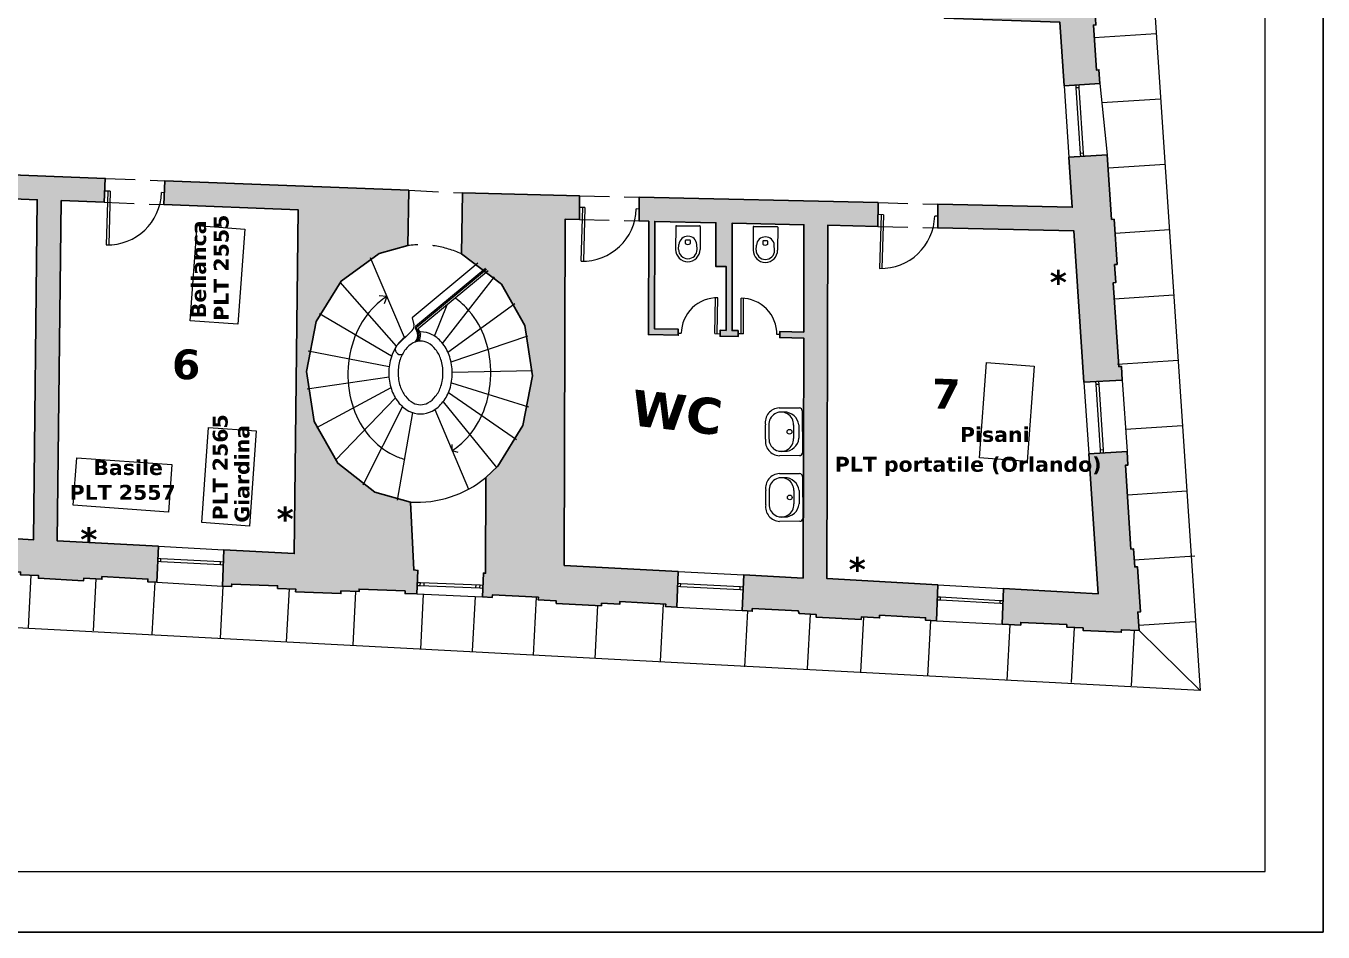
# Model space of a CAD drawing. Extents: x 1037 to 14540, y 1034 to 18285.
# Drawn here: x 12368 to 14540, y 5167 to 6686 of the extents above; entities that cross this region are included whole.
import ezdxf

# ---------------------------------------------------------------- set-up
doc = ezdxf.new("R2010")
doc.units = 0
doc.header["$LTSCALE"] = 100
doc.header["$MEASUREMENT"] = 0
doc.linetypes.add('TRATTEGGIATA', pattern=[0.75, 0.5, -0.25])
for name, color, linetype in [('infissi', 251, 'CONTINUOUS'), ('legenda testi', 7, 'CONTINUOUS'), ('murature polilinee', 7, 'CONTINUOUS'), ('murature retini', 253, 'CONTINUOUS'), ('proiezioni', 252, 'CONTINUOUS'), ('Sanitari', 252, 'CONTINUOUS'), ('Tavoli', 250, 'CONTINUOUS'), ('testi PLT', 154, 'CONTINUOUS')]:
    doc.layers.add(name, color=color, linetype=linetype)
for name, color, linetype, lineweight in [('testi', 252, 'CONTINUOUS', 30), ('testi nomi personale', 251, 'CONTINUOUS', 20), ('testi numero stanza', 40, 'CONTINUOUS', 30)]:
    doc.layers.add(name, color=color, linetype=linetype, lineweight=lineweight)
doc.styles.add('stile1', font='verdanab.ttf', dxfattribs={"height": 1})

msp = doc.modelspace()

# ---------------------------------------------------------------- hatches: boundary and pattern name
at = {"layer": 'murature retini', "lineweight": 30}
h = msp.add_hatch(color=256, dxfattribs=at)
h.paths.add_polyline_path([(13351.8, 7319.8), (13196.6, 7325.2), (13198.4, 7375.2), (13029.3, 7381), (13056, 8050.5), (13221.5, 8044.8), (13223.4, 8100.7), (13379, 8095.4), (13381, 8151.3), (13073.3, 8161.9), (13058.2, 8360), (12981.3, 8354.1), (12991.9, 8210), (12981.5, 8201.3), (12448.1, 8564.5), (12451.4, 8648.2), (12882.2, 8636.4), (12883.1, 8599.4), (12963.1, 8601.4), (12972.5, 8473.8), (13049.1, 8479.6), (13040.1, 8598.5), (13970.6, 8622.1), (13985.7, 8396.1), (14045.6, 8399.7), (14044.2, 8419.9), (14040, 8419.6), (14032, 8541.9), (14036.3, 8542.2), (14034.3, 8572.5), (14038.6, 8572.8), (14033.6, 8648.5), (14029.3, 8648.2), (14027.2, 8680.6), (12930.8, 8652.7), (12924.4, 8796.9), (12874.9, 8793.8), (12878.7, 8697.5), (12207.4, 8715.8), (12207.8, 8725.8), (12197.8, 8726.1), (12197.4, 8716.1), (11312.5, 8740.8), (11312.8, 8750.9), (11302.8, 8751.1), (11302.5, 8741.1), (11069.3, 8747.6), (11073.1, 8867.2), (11043.2, 8868.2), (11036.3, 8662), (10449, 8692.7), (10455.5, 8887.8), (10398, 8889.7), (10387.8, 8585), (10284.7, 8589.6), (10264.4, 8153.5), (10243.4, 8154.2), (10222.7, 7829.1), (10302.6, 7825.6), (10305.8, 7875.5), (10405.7, 7871.2), (10403.8, 7841.3), (10453.3, 7839.2), (10461.4, 8029), (10555, 8026.8), (10558.1, 8158.8), (10488.2, 8160.4), (10513.5, 8629.2), (11062.5, 8600.5), (11061.6, 8580.5), (11117.8, 8577.6), (11122.9, 8696.1), (11504.8, 8685.5), (11543.5, 8593.3), (11106.4, 8313.1), (11108.9, 8371.1), (11052.7, 8373.5), (11043, 8147.3), (10959.6, 8149.3), (10956.5, 8017.3), (11024.4, 8015.7), (11001.7, 7486.6), (10951.6, 7488.3), (10947.3, 7364.4), (11039.4, 7361.2), (11025.8, 7094.2), (11076.3, 7092.2), (11078.9, 7165.7), (11182.2, 7225), (11551.6, 6968.1), (11550.5, 6907.2), (11482.3, 6844.3), (11324.2, 6849.8), (11321.9, 6789.9), (11597.6, 6780.2), (11597.8, 6785.2), (11687.8, 6782), (11687.6, 6777), (11785.1, 6773.6), (11786.9, 6823.9), (11730.1, 6825.2), (11738.6, 6919), (11948.5, 6913.2), (11945.3, 6820.3), (11886.8, 6821.6), (11885, 6770.1), (12044, 6764.5), (12046.1, 6818), (12003.2, 6819), (12006.4, 6908.9), (12250.3, 6900.3), (12247.2, 6813.4), (12146.2, 6815.7), (12144, 6761), (12765.1, 6739.1), (12766.6, 6780), (12711.9, 6782.1), (12720.4, 7024.4), (12939.4, 7016.7), (12933.4, 6773.6), (12887.5, 6775.4), (12886.1, 6734.9), (13020.3, 6730.2), (13020.5, 6735.2), (13110.5, 6732), (13110.3, 6727), (13306.2, 6720.1), (13307.6, 6760.1), (12973.4, 6771.8), (12985.2, 7251.6), (13033.3, 7280.8), (13350.1, 7269.9)])
h.paths.add_polyline_path([(12479.4, 7171.1), (12783.5, 7361.9), (12778.7, 7367), (12792.3, 7379.9), (12787.4, 7385), (12793.2, 7390.5), (12788.1, 7397.2), (12789.4, 7407.3), (12793.9, 7414.1), (12805.1, 7412.8), (12808.1, 7419.7), (12814.4, 7418.1), (12818.9, 7436.3), (12825.6, 7434.6), (12848.5, 8007), (12841.6, 8005.8), (12838.3, 8024.3), (12831.5, 8023), (12830, 8030.9), (12820.3, 8029.9), (12814.6, 8035.4), (12812.8, 8046.3), (12818.5, 8053), (12813.6, 8059), (12818.7, 8063.8), (12806, 8077.5), (12811.1, 8082.3), (12387.7, 8376.8), (12383.7, 8371), (12368.3, 8381.7), (12364.3, 8376), (12357.8, 8380.6), (12351.9, 8374), (12342.1, 8372.7), (12334.8, 8378.3), (12334.6, 8388.5), (12326.4, 8388.1), (12326.5, 8395.8), (12307.8, 8396.5), (12308.1, 8403.5), (11753.9, 8425.2), (11753.8, 8418.2), (11735.1, 8418.6), (11734.9, 8411.6), (11726.9, 8411.7), (11725, 8400.2), (11717.6, 8397.2), (11708.5, 8397.9), (11702.9, 8404.9), (11696.1, 8401), (11692.5, 8407), (11676.5, 8397.2), (11672.8, 8403.2), (11210, 8106.5), (11214.9, 8101.4), (11201.4, 8088.4), (11206.2, 8083.4), (11200.5, 8077.8), (11207, 8069.6), (11205.8, 8059.9), (11196.8, 8056), (11187.6, 8056.2), (11186.2, 8048.5), (11179.4, 8050.2), (11175.1, 8031.9), (11168.2, 8033.6), (11146.7, 7493.6), (11153.6, 7494.8), (11156.7, 7476.4), (11163.6, 7477.5), (11165, 7469.7), (11173.6, 7470.3), (11182.3, 7463.5), (11182.7, 7454.8), (11176.1, 7448.1), (11181.3, 7441.4), (11176.1, 7436.7), (11188.7, 7422.9), (11183.5, 7418.2), (11592.6, 7124.7), (11596.6, 7130.4), (11611.9, 7119.6), (11615.9, 7125.3), (11622.5, 7120.7), (11629.4, 7128.1), (11637.6, 7128.5), (11645.3, 7122.8), (11646.1, 7112.1), (11654, 7112.3), (11653.6, 7105.3), (11672.3, 7104.4), (11672, 7097.4), (12276.7, 7073.2), (12276.9, 7080.2), (12295.7, 7079.8), (12297.8, 7083.6), (12304.6, 7098.4), (12312.6, 7103.5), (12326.2, 7106.3), (12332.9, 7101.9), (12343.4, 7107), (12346.8, 7101), (12363, 7113.2), (12368.1, 7105.2)], flags=16)
h.paths.add_polyline_path([(12944.5, 7227.1), (12849.1, 7169.3), (12767.2, 7213.9), (12676.2, 7156.8), (12497.5, 7048.1), (12514.9, 6967.1), (12504.9, 6961.1), (12497.9, 6790.2), (12696.9, 6782.6), (12706, 7039.9), (12939.8, 7031.7)], flags=16)
h.paths.add_polyline_path([(11019.7, 6974.4), (11072.1, 6972.3), (11069.5, 6898.8), (11170.9, 6895.3), (11169.5, 6855.3), (11224.2, 6853.4), (11221.9, 6793.4), (10981.7, 6801.8), (10983.5, 6851.8), (11013.5, 6850.8)], flags=17)
h.paths.add_polyline_path([(10883.5, 6855.3), (10612.7, 6864.9), (10611.8, 6839.9), (10511.9, 6843.4), (10512.8, 6868.4), (10411.8, 6871.9), (10433.7, 7382.5), (10530.7, 7379.1), (10535.1, 7503), (10439, 7506.4), (10444.9, 7644.4), (10391.4, 7646.7), (10389.5, 7616.7), (10289.6, 7621), (10292.7, 7670.9), (10212.8, 7674.3), (10194.7, 7390.4), (10211.2, 7389.9), (10201.4, 6930.8), (10248.2, 6930.3), (10243.5, 6847.7), (10248.2, 6847.4), (10247.4, 6832.9), (10251.7, 6832.6), (10248.5, 6776.3), (10244.2, 6776.5), (10243.4, 6762), (10311.1, 6758.2), (10315.7, 6825.3), (10511, 6818.4), (10511.2, 6823.4), (10611.1, 6819.9), (10610.9, 6814.9), (10881.8, 6805.4)])
h.paths.add_polyline_path([(10598.4, 6464.1), (10600, 6504.1), (10870.9, 6493.6), (10869.4, 6453.6), (10752.3, 6458.1), (10721.8, 5915.9), (10839.3, 5910.6), (10836.9, 5850.7), (10817.5, 5851.8), (10817.7, 5856.1), (10740.8, 5860.3), (10740.5, 5856), (10710.2, 5857.7), (10710, 5853.4), (10634.2, 5857.7), (10634.5, 5861.9), (10604.2, 5863.6), (10604.4, 5867.9), (10527.5, 5872.2), (10527.2, 5867.9), (10512.1, 5868.8), (10515.7, 5928.8), (10681.9, 5917.7), (10712.3, 6459.7)])
h.paths.add_polyline_path([(10970.8, 6489.7), (11209.8, 6480.4), (11208.2, 6440.5), (11101.4, 6444.6), (11080.6, 5900), (11272.9, 5890.1), (11270.5, 5829.8), (11251, 5830.8), (11251.2, 5835.1), (11174.3, 5838.9), (11174, 5834.6), (11143.7, 5836.1), (11143.5, 5831.8), (11067.8, 5835.5), (11068, 5839.8), (11037.7, 5841.3), (11037.9, 5845.6), (10960.9, 5849.3), (10960.7, 5845), (10945.6, 5845.8), (10949.2, 5905.7), (11040.6, 5901.5), (11061.4, 6446.1), (10969.4, 6449.7)])
h.paths.add_polyline_path([(10226.6, 6582.6), (10298.7, 6578.6), (10294.4, 6516.2), (10500, 6507.9), (10498.5, 6468), (10285.4, 6476.2), (10268.1, 6238.3), (10203.2, 6241.9), (10204.4, 6264.2), (10208.7, 6263.9), (10210.4, 6294.2), (10214.7, 6294), (10218.5, 6362.2), (10214.2, 6362.4), (10215.7, 6390.7), (10211.6, 6392.9), (10215.5, 6461.1), (10219.8, 6460.8), (10221.5, 6491.1), (10225.8, 6490.9), (10229.6, 6559.1), (10225.3, 6559.3)])
h.paths.add_polyline_path([(10258.7, 6108.6), (10246.9, 5946.8), (10405.9, 5936.2), (10403.5, 5876.2), (10384.1, 5877.3), (10384.3, 5881.6), (10307.4, 5885.9), (10307.1, 5881.6), (10276.8, 5883.3), (10276.6, 5879), (10200.9, 5883.2), (10201.1, 5887.5), (10183, 5888.5), (10184.7, 5917.8), (10180.4, 5918.1), (10182.1, 5948.4), (10177.8, 5948.6), (10182, 6024.3), (10186.3, 6024.1), (10188, 6054.4), (10192.3, 6054.1), (10195.5, 6112.1)])
h.paths.add_polyline_path([(11309.7, 6476.6), (11576.6, 6466.2), (11575, 6426.2), (11535.1, 6427.8), (11513, 5877.3), (11719.3, 5864.8), (11715.6, 5803.9), (11689, 5805.5), (11689.3, 5809.8), (11612.4, 5814.5), (11612.1, 5810.3), (11581.8, 5812.1), (11581.6, 5807.8), (11505.8, 5812.5), (11506.1, 5816.8), (11475.8, 5818.6), (11476.1, 5822.9), (11399.2, 5827.6), (11398.9, 5823.3), (11379.1, 5824.5), (11382.7, 5884.4), (11473.1, 5879.8), (11495.1, 6429.3), (11308.2, 6436.6)])
h.paths.add_polyline_path([(11676.6, 6462.3), (12031.4, 6448.6), (12029.8, 6408.9), (11989.8, 6410.5), (11994.2, 5848.9), (12154.4, 5838.8), (12150.7, 5778.8), (12135.4, 5779.7), (12135.7, 5784), (12058.7, 5788.7), (12056.5, 5784.5), (12028.2, 5786.3), (12027.9, 5782), (11952.2, 5786.6), (11952.5, 5790.9), (11922.2, 5792.8), (11922.5, 5797.1), (11845.5, 5801.8), (11845.3, 5797.5), (11825.5, 5798.7), (11829.1, 5858.1), (11954.2, 5850.4), (11949.8, 6412.1), (11675, 6422.9)])
h.paths.add_polyline_path([(12131.3, 6444.7), (12500.8, 6430.4), (12499.2, 6390.4), (12427, 6393.2), (12420.4, 5823), (12589.7, 5813.9), (12587.3, 5753.8), (12572, 5754.6), (12572.3, 5758.9), (12495.3, 5763.1), (12495.1, 5758.8), (12464.8, 5760.5), (12464.5, 5756.2), (12388.8, 5760.4), (12389, 5764.7), (12358.7, 5766.3), (12359, 5770.6), (12282, 5774.8), (12281.8, 5770.5), (12261.9, 5771.6), (12264.3, 5831.9), (12380.4, 5824.6), (12387, 6394.7), (12129.7, 6404.9)])
h.paths.add_polyline_path([(12600.7, 6426.5), (13009.1, 6410.6), (13007.6, 6317.9), (12959.7, 6304.5), (12896.1, 6258.4), (12854.1, 6190.5), (12837.8, 6106.9), (12850.9, 6022.8), (12890.3, 5953.2), (12952.1, 5904.8), (13011.8, 5888.1), (13017.3, 5774.3), (13024.3, 5773.4), (13022.7, 5734), (13002.8, 5734.8), (13003, 5739.1), (12926, 5742.2), (12925.8, 5737.9), (12895.5, 5739.1), (12895.3, 5734.8), (12819.5, 5737.8), (12819.7, 5742.1), (12789.4, 5743.4), (12789.5, 5747.7), (12712.5, 5750.7), (12712.3, 5746.4), (12697.1, 5747), (12699.5, 5808), (12817.2, 5801.6), (12823.8, 6377.8), (12599.1, 6386.5)])
h.paths.add_polyline_path([(13099.1, 6406.3), (13295, 6401.4), (13294.9, 6361.4), (13270.9, 6362.1), (13269.6, 5782), (13460.2, 5771.9), (13457.8, 5711.9), (13439.2, 5712.9), (13439.5, 5717.2), (13362.5, 5721.2), (13362.3, 5716.9), (13332, 5718.5), (13331.8, 5714.2), (13256, 5718.2), (13256.2, 5722.5), (13225.9, 5724.1), (13226.2, 5728.4), (13149.2, 5732.4), (13149, 5728.2), (13132.6, 5729), (13134.2, 5768.9), (13137.8, 5768.8), (13138.2, 5929.3), (13158, 5948.1), (13200, 6016.1), (13216.3, 6099.7), (13203.2, 6183.8), (13164.1, 6253), (13097.3, 6304)])
h.paths.add_polyline_path([(13395, 6399.1), (13795, 6389.8), (13794.9, 6349.8), (13710.9, 6351.9), (13709.5, 5759.8), (13895.4, 5749.3), (13893.1, 5689), (13874.5, 5690), (13874.7, 5694.2), (13797.7, 5698.3), (13797.5, 5694), (13767.2, 5695.6), (13767, 5691.3), (13691.2, 5695.3), (13691.5, 5699.6), (13663.1, 5701.1), (13661.4, 5705.5), (13584.4, 5709.5), (13584.2, 5705.2), (13567.6, 5706.1), (13570, 5766), (13669.5, 5760.7), (13670.5, 6162.8), (13630.5, 6163.7), (13630.5, 6173.7), (13670.5, 6172.8), (13670.9, 6352.9), (13550.9, 6355.6), (13550.5, 6175.5), (13560.5, 6175.3), (13560.5, 6165.3), (13530.5, 6166), (13530.5, 6176), (13540.5, 6175.8), (13540.8, 6282.7), (13523.4, 6282.7), (13523.4, 6356.2), (13420.9, 6358.5), (13420.5, 6178.5), (13460.5, 6177.6), (13460.5, 6167.6), (13410.5, 6168.7), (13410.9, 6358.7), (13394.9, 6359.1)])
h.paths.add_polyline_path([(13895, 6387.4), (14120.2, 6382.2), (14114.6, 6466.1), (14178.8, 6470), (14186, 6361.7), (14190.3, 6362), (14195.4, 6286.3), (14191.1, 6286), (14193.1, 6255.8), (14188.8, 6255.5), (14198.2, 6115), (14202.5, 6115.3), (14204, 6092.5), (14139.8, 6088.7), (14122.9, 6342.4), (13894.9, 6347.4)])
h.paths.add_polyline_path([(14147.8, 5968.9), (14212, 5972.8), (14213.5, 5950.1), (14209.3, 5949.8), (14218.6, 5809.3), (14222.9, 5809.6), (14225, 5779.3), (14229.3, 5779.6), (14234.3, 5703.9), (14230, 5703.6), (14232.1, 5672.8), (14202.5, 5674.2), (14202.3, 5669.9), (14138.3, 5672.9), (14138.5, 5677.2), (14110.9, 5678.4), (14111.1, 5682.7), (14034.1, 5686.3), (14033.9, 5682), (14002.9, 5683.4), (14005.3, 5743.1), (14163.5, 5734.1)])
h.paths.add_polyline_path([(14106.6, 6585.8), (14099.5, 6692.2), (13906, 6699), (13907.4, 6739), (14096.8, 6732.3), (14081.4, 6963.5), (14141.3, 6967.1), (14152.9, 6793.8), (14157.2, 6794.1), (14162.2, 6718.4), (14157.9, 6718.1), (14159.9, 6687.8), (14155.6, 6687.5), (14160.7, 6612.1), (14165, 6612.4), (14166.5, 6589.4)])
h.paths.add_polyline_path([(13471.7, 7315.7), (13680.7, 7308.5), (13683.8, 7396.5), (13733.7, 7394.7), (13730.6, 7306.8), (13827.1, 7303.4), (13825.3, 7253.5), (13675.1, 7258.7), (13657.2, 6747.8), (13807.4, 6742.5), (13806, 6702.5), (13406.1, 6716.6), (13407.5, 6756.6), (13647.2, 6748.1), (13665.1, 7259), (13470, 7265.7)])
h.paths.add_polyline_path([(14073.4, 7083.3), (14062.6, 7245.3), (13925.3, 7250), (13927.1, 7300), (14059.2, 7295.4), (14053.4, 7381.8), (14113.3, 7385.4), (14116.5, 7338), (14120.8, 7338.3), (14125.9, 7262.6), (14121.6, 7262.4), (14123.6, 7232.1), (14119.3, 7231.8), (14127.5, 7109.5), (14131.8, 7109.8), (14133.3, 7086.9)])
h.paths.add_polyline_path([(14037.4, 7621.3), (14097.3, 7624.9), (14105.3, 7505.2), (14045.4, 7501.5)])
h.paths.add_polyline_path([(14090.1, 7744.7), (14082, 7864.4), (14021.4, 7860.8), (14029.4, 7741)])
h.paths.add_polyline_path([(13993.7, 8276.3), (14053.6, 8279.9), (14055, 8259.7), (14050.7, 8259.4), (14059, 8137.1), (14063.3, 8137.4), (14065.4, 8107.2), (14069.7, 8107.5), (14074.8, 8031.8), (14070.5, 8031.5), (14073.8, 7984.1), (14013.4, 7980.5), (14007.2, 8073.7), (13954.3, 8075.5), (13956.2, 8131.5), (14003.5, 8129.8)])
h.paths.add_polyline_path([(13500.9, 8147.2), (13856.3, 8134.9), (13854.3, 8079), (13757.9, 8082.3), (13754.8, 7994.3), (13704.8, 7996.1), (13707.9, 8084), (13499, 8091.2)], flags=17)
h.paths.add_polyline_path([(13750.6, 7874.4), (13746.4, 7754.5), (13696.4, 7756.2), (13700.6, 7876.2)], flags=17)
h.paths.add_polyline_path([(13692.2, 7636.3), (13742.1, 7634.6), (13737.9, 7514.6), (13688, 7516.4)], flags=17)

# ---------------------------------------------------------------- linework, layer by layer
at = {"layer": 'infissi', "linetype": 'Continuous'}
for p, q in [((14139.2, 6472.6), (14131.9, 6582.3)), ((14134.3, 6472.3), (14126.9, 6582)), ((12508.9, 6409), (12499.9, 6409.2)), ((12504.9, 6409.1), (12502.5, 6319.1)), ((12508.9, 6409), (12506.5, 6319.1)), ((12599.9, 6406.5), (12594.9, 6406.6)), ((13304, 6381.6), (13295, 6381.8)), ((13300, 6381.7), (13297.5, 6291.7)), ((13304, 6381.6), (13301.5, 6291.7)), ((13395, 6379.1), (13389.9, 6379.2)), ((13804, 6369.5), (13795, 6369.8)), ((13800, 6369.6), (13797.6, 6279.7)), ((13804, 6369.5), (13801.6, 6279.6)), ((13895, 6367.1), (13890, 6367.2)), ((13521.5, 6170.4), (13522.9, 6230.3)), ((13525.5, 6170.3), (13526.9, 6230.3)), ((13565.5, 6169.7), (13565.6, 6229.7)), ((13569.5, 6169.7), (13569.6, 6229.6)), ((13460.5, 6171), (13465.5, 6170.9)), ((13521.5, 6170.4), (13530.5, 6170.2)), ((13569.5, 6169.7), (13560.5, 6169.7)), ((13630.5, 6168.7), (13625.5, 6168.7)), ((13630.5, 6168.7), (13625.5, 6168.7)), ((14167.5, 5975.1), (14160.1, 6084.9)), ((14172.5, 5975.4), (14165.1, 6085.2)), ((12593.7, 5788.6), (12693.5, 5783.3)), ((12593.9, 5793.6), (12693.8, 5788.3)), ((13028.2, 5748.2), (13128.2, 5744.2)), ((13028.5, 5753.2), (13128.4, 5749.2)), ((13464.2, 5746.6), (13564.1, 5741.3)), ((13464.5, 5751.6), (13564.3, 5746.3)), ((13899.4, 5724), (13999.3, 5718.4)), ((13899.6, 5729), (13999.5, 5723.3))]:
    msp.add_line(p, q, dxfattribs=at)
for centre, radius, start, end in [((12504.9, 6409.1), 90, 268.4504, 358.4482), ((13300, 6381.7), 90, 268.4504, 358.4482), ((13800, 6369.6), 90, 268.4504, 358.4482), ((13525.5, 6170.3), 60, 88.6442, 179.485), ((13565.5, 6169.7), 60, 359.0016, 89.8424)]:
    msp.add_arc(centre, radius, start, end, dxfattribs=at)
at = {"layer": 'legenda testi', "lineweight": 30}
msp.add_lwpolyline([(1036.6, 18284.6), (14540.3, 18284.6), (14540.3, 5167.4), (1036.6, 5167.4)], close=True, dxfattribs=at)
at = {"layer": 'legenda testi'}
msp.add_lwpolyline([(7937.2, 5269.1), (14443.4, 5269.1), (14443.4, 9380), (7937.2, 9380)], close=True, dxfattribs=at)
at = {"layer": 'murature polilinee', "lineweight": 30}
for points in [[(14106.6, 6585.8), (14099.5, 6692.2), (13906, 6699), (13907.4, 6739), (14096.8, 6732.3), (14081.4, 6963.5), (14141.3, 6967.1), (14152.9, 6793.8), (14157.2, 6794.1), (14162.2, 6718.4), (14157.9, 6718.1), (14159.9, 6687.8), (14155.6, 6687.5), (14160.7, 6612.1), (14165, 6612.4), (14166.5, 6589.4)], [(13895, 6387.4), (14120.2, 6382.2), (14114.6, 6466.1), (14178.8, 6470), (14186, 6361.7), (14190.3, 6362), (14195.4, 6286.3), (14191.1, 6286), (14193.1, 6255.8), (14188.8, 6255.5), (14198.2, 6115), (14202.5, 6115.3), (14204, 6092.5), (14139.8, 6088.7), (14122.9, 6342.4), (13894.9, 6347.4)], [(12131.3, 6444.7), (12500.8, 6430.4), (12499.2, 6390.4), (12427, 6393.2), (12420.4, 5823), (12589.7, 5813.9), (12587.3, 5753.8), (12572, 5754.6), (12572.3, 5758.9), (12495.3, 5763.1), (12495.1, 5758.8), (12464.8, 5760.5), (12464.5, 5756.2), (12388.8, 5760.4), (12389, 5764.7), (12358.7, 5766.3), (12359, 5770.6), (12282, 5774.8), (12281.8, 5770.5), (12261.9, 5771.6), (12264.3, 5831.9), (12380.4, 5824.6), (12387, 6394.7), (12129.7, 6404.9)], [(12600.7, 6426.5), (13009.1, 6410.6), (13007.6, 6317.9), (12959.7, 6304.5), (12896.1, 6258.4), (12854.1, 6190.5), (12837.8, 6106.9), (12850.9, 6022.8), (12890.3, 5953.2), (12952.1, 5904.8), (13011.8, 5888.1), (13017.3, 5774.3), (13024.3, 5773.4), (13022.7, 5734), (13002.8, 5734.8), (13003, 5739.1), (12926, 5742.2), (12925.8, 5737.9), (12895.5, 5739.1), (12895.3, 5734.8), (12819.5, 5737.8), (12819.7, 5742.1), (12789.4, 5743.4), (12789.5, 5747.7), (12712.5, 5750.7), (12712.3, 5746.4), (12697.1, 5747), (12699.5, 5808), (12817.2, 5801.6), (12823.8, 6377.8), (12599.1, 6386.5)], [(13099.1, 6406.3), (13295, 6401.4), (13294.9, 6361.4), (13270.9, 6362.1), (13269.6, 5782), (13460.2, 5771.9), (13457.8, 5711.9), (13439.2, 5712.9), (13439.5, 5717.2), (13362.5, 5721.2), (13362.3, 5716.9), (13332, 5718.5), (13331.8, 5714.2), (13256, 5718.2), (13256.2, 5722.5), (13225.9, 5724.1), (13226.2, 5728.4), (13149.2, 5732.4), (13149, 5728.2), (13132.6, 5729), (13134.2, 5768.9), (13137.8, 5768.8), (13138.2, 5929.3), (13158, 5948.1), (13200, 6016.1), (13216.3, 6099.7), (13203.2, 6183.8), (13164.1, 6253), (13097.3, 6304)], [(13395, 6399.1), (13795, 6389.8), (13794.9, 6349.8), (13710.9, 6351.9), (13709.5, 5759.8), (13895.4, 5749.3), (13893.1, 5689), (13874.5, 5690), (13874.7, 5694.2), (13797.7, 5698.3), (13797.5, 5694), (13767.2, 5695.6), (13767, 5691.3), (13691.2, 5695.3), (13691.5, 5699.6), (13663.1, 5701.1), (13661.4, 5705.5), (13584.4, 5709.5), (13584.2, 5705.2), (13567.6, 5706.1), (13570, 5766), (13669.5, 5760.7), (13670.5, 6162.8), (13630.5, 6163.7), (13630.5, 6173.7), (13670.5, 6172.8), (13670.9, 6352.9), (13550.9, 6355.6), (13550.5, 6175.5), (13560.5, 6175.3), (13560.5, 6165.3), (13530.5, 6166), (13530.5, 6176), (13540.5, 6175.8), (13540.8, 6282.7), (13523.4, 6282.7), (13523.4, 6356.2), (13420.9, 6358.5), (13420.5, 6178.5), (13460.5, 6177.6), (13460.5, 6167.6), (13410.5, 6168.7), (13410.9, 6358.7), (13394.9, 6359.1)], [(14147.8, 5968.9), (14212, 5972.8), (14213.5, 5950.1), (14209.3, 5949.8), (14218.6, 5809.3), (14222.9, 5809.6), (14225, 5779.3), (14229.3, 5779.6), (14234.3, 5703.9), (14230, 5703.6), (14232.1, 5672.8), (14202.5, 5674.2), (14202.3, 5669.9), (14138.3, 5672.9), (14138.5, 5677.2), (14110.9, 5678.4), (14111.1, 5682.7), (14034.1, 5686.3), (14033.9, 5682), (14002.9, 5683.4), (14005.3, 5743.1), (14163.5, 5734.1)]]:
    msp.add_lwpolyline(points, close=True, dxfattribs=at)
at = {"layer": 'proiezioni', "color": 7, "linetype": 'Continuous'}
msp.add_line((14120, 8782.9), (14334.5, 5572.4), dxfattribs=at)
at = {"layer": 'proiezioni'}
for p, q in [((14260.9, 6672.9), (14157.1, 6666)), ((14106.6, 6585.8), (14114.6, 6466.1)), ((14131.9, 6582.3), (14126.9, 6582)), ((14268.3, 6563.4), (14169.9, 6556.9)), ((14139.2, 6472.6), (14134.3, 6472.3)), ((14275.6, 6453.9), (14180.3, 6447.5)), ((14282.9, 6344.4), (14191.9, 6338.3)), ((13001.9, 6163.7), (12944.9, 6297.1)), ((12988.3, 6149.1), (12894.4, 6256.5)), ((13065.7, 6154), (13152.7, 6265.4)), ((14290.2, 6234.9), (14190.6, 6228.2)), ((12972.4, 6232.6), (12959.3, 6233.5)), ((12972.4, 6232.6), (12968.1, 6220.3)), ((13052.1, 6166.2), (13073.2, 6218.4)), ((13074.7, 6139.3), (13186.5, 6220.8)), ((12980.1, 6132.3), (12859.6, 6203.4)), ((13080, 6122.8), (13208.3, 6166.8)), ((12976.2, 6114.5), (12840.8, 6140.9)), ((13081.9, 6105.7), (13216.3, 6108.4)), ((14297.5, 6125.4), (14195.9, 6118.6)), ((12976, 6097.1), (12839, 6077)), ((13080.4, 6088), (13209.7, 6047.6)), ((14139.8, 6088.7), (14147.8, 5968.9)), ((14165.1, 6085.2), (14160.1, 6084.9)), ((12979.3, 6079.2), (12854.7, 6012.7)), ((12986.7, 6062.5), (12886.4, 5958)), ((13075.4, 6071.4), (13189.4, 5992.9)), ((12998.6, 6048), (12932.2, 5916.2)), ((13052.9, 6043.3), (13109.1, 5909.6)), ((13066.6, 6056.2), (13156.2, 5946.2)), ((13015.3, 6037.9), (12989.4, 5891.5)), ((14304.8, 6015.9), (14209.6, 6009.5)), ((13081.8, 5974.6), (13081.5, 5984.3)), ((13081.8, 5974.6), (13091.1, 5971.9)), ((14172.5, 5975.4), (14167.5, 5975.1)), ((14312.2, 5906.4), (14212.6, 5899.7)), ((12589.7, 5813.9), (12699.5, 5808)), ((14334.5, 5572.4), (10078.6, 5797.6)), ((12593.7, 5788.6), (12593.9, 5793.6)), ((12693.5, 5783.3), (12693.8, 5788.3)), ((14325.7, 5797.3), (14224.2, 5790.5)), ((12372.3, 5677.5), (12376.9, 5765.3)), ((12481, 5672), (12485.6, 5759.4)), ((13460.2, 5771.9), (13570, 5766)), ((12579.6, 5666.4), (12584.2, 5754)), ((12693.8, 5660), (12698.4, 5747)), ((12804.4, 5653.6), (12809.1, 5742.6)), ((12915.8, 5648), (12920.6, 5738.1)), ((13028.2, 5748.2), (13028.5, 5753.2)), ((13034.8, 5748), (13035.1, 5753)), ((13121.4, 5744.4), (13121.7, 5749.4)), ((13128.2, 5744.2), (13128.4, 5749.2)), ((13464.2, 5746.6), (13464.5, 5751.6)), ((13564.1, 5741.3), (13564.3, 5746.3)), ((13895.4, 5749.3), (14005.3, 5743.1)), ((13029.2, 5641.6), (13034, 5733.5)), ((13115.8, 5637.9), (13120.6, 5729.6)), ((13218, 5631.5), (13223.2, 5728.6)), ((13321.2, 5625.9), (13325.9, 5714.5)), ((13430.9, 5621.3), (13435.9, 5717.4)), ((13899.4, 5724), (13899.6, 5729)), ((13999.3, 5718.4), (13999.5, 5723.3)), ((13571.8, 5612.1), (13576.8, 5705.6)), ((13676.8, 5608.5), (13681.7, 5700.1)), ((13766.2, 5602.9), (13771.1, 5695.4)), ((13878.6, 5596.5), (13883.5, 5689.5)), ((14011.3, 5589.1), (14016.2, 5682.8)), ((14119.1, 5585.4), (14123.9, 5677.8)), ((14219.5, 5579.9), (14224.4, 5673.2)), ((14325.7, 5687.3), (14231.5, 5681)), ((14232.1, 5672.8), (14334.5, 5572.4))]:
    msp.add_line(p, q, dxfattribs=at)
at = {"layer": 'proiezioni', "linetype": 'Continuous'}
for p, q in [((14126.9, 6582), (14126.6, 6587)), ((14131.9, 6582.3), (14131.6, 6587.3)), ((14166.5, 6589.4), (14178.8, 6470)), ((14134.6, 6467.3), (14134.3, 6472.3)), ((14139.6, 6467.6), (14139.2, 6472.6)), ((13124.9, 6288.4), (13014.6, 6196.7)), ((13137.3, 6279.2), (13020.4, 6182)), ((13139.1, 6277.7), (13021.7, 6180.3)), ((13142.1, 6275.3), (13024.6, 6178.3)), ((13014.6, 6196.7), (13017.6, 6185.2)), ((13014.9, 6175.5), (12988.5, 6149.8)), ((13020.4, 6182), (13019.8, 6179.9)), ((13019.8, 6179.9), (13023.8, 6171)), ((13021.7, 6180.3), (13025.7, 6171.4)), ((13024.6, 6178.3), (13028.6, 6169.3)), ((14160.1, 6084.9), (14159.8, 6089.9)), ((14165.1, 6085.2), (14164.8, 6090.2)), ((14204, 6092.5), (14212, 5972.8)), ((14167.8, 5970.1), (14167.5, 5975.1)), ((14172.8, 5970.4), (14172.5, 5975.4)), ((12588.7, 5788.9), (12593.7, 5788.6)), ((12588.9, 5793.9), (12593.9, 5793.6)), ((12693.5, 5783.3), (12698.5, 5783)), ((12693.8, 5788.3), (12698.7, 5788)), ((12587.3, 5753.8), (12697.1, 5747)), ((13023.3, 5748.4), (13028.2, 5748.2)), ((13023.5, 5753.4), (13028.5, 5753.2)), ((13128.2, 5744.2), (13133.2, 5744)), ((13128.4, 5749.2), (13133.4, 5748.9)), ((13459.2, 5746.9), (13464.2, 5746.6)), ((13459.4, 5751.9), (13464.5, 5751.6)), ((13564.1, 5741.3), (13569, 5741.1)), ((13564.3, 5746.3), (13569.2, 5746.1)), ((13022.7, 5734), (13132.6, 5729)), ((13894.4, 5724.3), (13899.4, 5724)), ((13894.6, 5729.3), (13899.6, 5729)), ((13999.3, 5718.4), (14004.3, 5718.1)), ((13999.5, 5723.3), (14004.5, 5723.1)), ((13457.8, 5711.9), (13567.6, 5706.1)), ((13893.1, 5689), (14002.9, 5683.4))]:
    msp.add_line(p, q, dxfattribs=at)
at = {"layer": 'proiezioni', "linetype": 'TRATTEGGIATA'}
for p, q in [((12500.8, 6430.4), (12600.7, 6426.5)), ((13009.1, 6410.6), (13099.1, 6406.3)), ((12499.2, 6390.4), (12599.1, 6386.5)), ((13295, 6401.4), (13395, 6399.1)), ((13795, 6389.8), (13895, 6387.4)), ((13294.9, 6361.4), (13394.9, 6359.1)), ((13794.9, 6349.8), (13894.9, 6347.4))]:
    msp.add_line(p, q, dxfattribs=at)
msp.add_lwpolyline([(13097.3, 6304, 0.138837), (13007.6, 6317.9, 0.102754)], format="xyb", dxfattribs=at)
at = {"layer": 'proiezioni'}
for points in [[(12972.4, 6232.6, 0.066238), (12947.5, 6211.7, 0.093151), (12918.9, 6165.5, 0.087338), (12907.2, 6105.6, 0.087338), (12916.6, 6045.2, 0.093151), (12943.4, 5998, 0.102754), (12982.9, 5967, 0.051239), (13001.5, 5960, 0.09383)], [(13081.8, 5974.6, 0.065448), (13106.3, 5995.3, 0.093151), (13134.7, 6041.2, 0.087338), (13146.4, 6101, 0.087338), (13137, 6161.2, 0.093151), (13110.3, 6208.2, 0.064933), (13086.9, 6229.7, 0.109586)], [(13028.8, 6035.7, 0.123743), (13048.4, 6040.6, 0.105618), (13066.3, 6055.8, 0.087202), (13077.7, 6077.4, 0.077526), (13081.9, 6104.5, 0.077526), (13077.7, 6131.5, 0.087202), (13066.3, 6153.1, 0.105618), (13048.4, 6168.4, 0.123743), (13028.8, 6173.3, 0.011782), (13026.8, 6173.2, 0.105618)], [(13004.9, 6165.8, 0.083417), (12991.2, 6153.1, 0.010618), (12989.4, 6150.7, 0.077526)], [(12987.1, 6147.1, 0.061158), (12979.9, 6131.5, 0.077526), (12975.7, 6104.5, 0.077526), (12979.9, 6077.4, 0.087202), (12991.2, 6055.8, 0.105618), (13009.2, 6040.6, 0.123743), (13028.8, 6035.7, 0.123743)], [(13011.8, 5888.1, 0.191328), (13138.2, 5929.3, 0.093151)]]:
    msp.add_lwpolyline(points, format="xyb", dxfattribs=at)
msp.add_lwpolyline([(13028.8, 6051.2, 0.123743), (13041, 6054.2, 0.105618), (13054.1, 6065.3, 0.087202), (13062.9, 6082.1, 0.077526), (13066.4, 6104.5, 0.077526), (13062.9, 6126.8, 0.087202), (13054.1, 6143.7, 0.105618), (13041, 6154.7, 0.123743), (13028.8, 6157.8, 0.123743), (13016.5, 6154.7, 0.105618), (13003.5, 6143.7, 0.087202), (12994.6, 6126.8, 0.077526), (12991.1, 6104.5, 0.077526), (12994.6, 6082.1, 0.087202), (13003.5, 6065.3, 0.105618), (13016.5, 6054.2, 0.123743)], format="xyb", close=True, dxfattribs=at)
at = {"layer": 'proiezioni', "const_width": 0.5}
msp.add_lwpolyline([(13001.3, 5960, 1), (13001.8, 5960, 1)], format="xyb", close=True, dxfattribs=at)
at = {"layer": 'proiezioni', "linetype": 'Continuous'}
for centre, radius, start, end in [((13007.9, 6182.7), 10, 314.2748, 14.6295), ((13008.7, 6167.1), 15.5, 315.4703, 14.41), ((13010.4, 6166.6), 16, 323.9881, 17.2095), ((12995.7, 6144.2), 9.15, 142.572, 285.5637), ((13006.8, 6166.8), 21.9, 335.4749, 6.5059)]:
    msp.add_arc(centre, radius, start, end, dxfattribs=at)
at = {"layer": 'Sanitari', "linetype": 'Continuous'}
for p, q in [((13456.1, 6350), (13456, 6311.5)), ((13497.2, 6349.9), (13497.1, 6311.3)), ((13585.8, 6348.8), (13585.7, 6310.2)), ((13626.9, 6348.7), (13626.8, 6310.1)), ((13472.2, 6326), (13472.2, 6321.2)), ((13479.7, 6327.1), (13473.3, 6327.1)), ((13480.8, 6321.2), (13480.8, 6325.9)), ((13601.9, 6324.7), (13601.9, 6320)), ((13609.5, 6325.8), (13603, 6325.8)), ((13610.5, 6319.9), (13610.6, 6324.7)), ((13461, 6311.4), (13461.6, 6319.7)), ((13492.1, 6311.4), (13491.5, 6319.6)), ((13590.7, 6310.2), (13591.3, 6318.5)), ((13621.8, 6310.1), (13621.2, 6318.4)), ((13629.3, 6045.7), (13663.2, 6045.9)), ((13606.5, 5993.6), (13606.4, 6017.6)), ((13637.8, 6038.8), (13628.8, 6038.8)), ((13612.2, 6017), (13612.3, 5994.6)), ((13653.3, 6017.2), (13653.4, 5994.8)), ((13662.3, 6017.2), (13662.4, 5994.9)), ((13638.1, 5973), (13629.1, 5973)), ((13663.6, 5965.8), (13629.7, 5965.6)), ((13629.8, 5935.7), (13663.7, 5935.9)), ((13638.3, 5928.8), (13629.3, 5928.8)), ((13607, 5883.6), (13606.9, 5907.6)), ((13612.7, 5907), (13612.8, 5884.6)), ((13653.8, 5907.2), (13653.9, 5884.8)), ((13662.7, 5907.2), (13662.8, 5884.9)), ((13638.6, 5863), (13629.6, 5863)), ((13664, 5855.8), (13630.1, 5855.6))]:
    msp.add_line(p, q, dxfattribs=at)
at = {"layer": 'Sanitari'}
for p, q in [((13457.2, 6351.1), (13496.1, 6351)), ((13586.9, 6349.9), (13625.8, 6349.8)), ((13668, 6041.1), (13668.3, 5970.6)), ((13668.5, 5931.1), (13668.8, 5860.6))]:
    msp.add_line(p, q, dxfattribs=at)
at = {"layer": 'Sanitari', "linetype": 'Continuous'}
for centre in [(13646.7, 6005.8), (13647.2, 5895.8)]:
    msp.add_circle(centre, 4, dxfattribs=at)
for centre, radius, start, end in [((13457.2, 6350), 1.11, 89.8266, 179.8266), ((13496.1, 6349.9), 1.11, 359.8266, 89.8266), ((13586.9, 6348.8), 1.11, 89.8266, 179.8266), ((13625.8, 6348.7), 1.11, 359.8266, 89.8266), ((13476.6, 6318.6), 15, 3.9223, 175.7309), ((13473.3, 6326), 1.11, 89.8266, 179.8266), ((13479.7, 6326), 1.11, 359.8266, 89.8266), ((13606.3, 6317.4), 15, 3.9223, 175.7309), ((13603, 6324.7), 1.11, 89.8266, 179.8266), ((13609.5, 6324.7), 1.11, 359.8266, 89.8266), ((13476.5, 6311.4), 20.5, 179.8266, 359.8266), ((13476.5, 6311.4), 15.5, 179.8266, 359.8266), ((13476.5, 6328.1), 8.17, 237.8189, 301.8342), ((13606.3, 6310.2), 20.5, 179.8266, 359.8266), ((13606.3, 6310.2), 15.5, 179.8266, 359.8266), ((13606.2, 6326.9), 8.17, 237.8189, 301.8342), ((13630.2, 6021.6), 24.1, 92.1327, 189.542), ((13663.2, 6041.1), 4.8, 0.2435, 90.2435), ((13632.8, 6018.2), 20.6, 357.0844, 183.4027), ((13638.3, 6014.7), 24.1, 5.9876, 91.1268), ((13630.4, 5989.8), 24.1, 170.9451, 268.3543), ((13632.9, 5993.6), 20.6, 177.0844, 3.4027), ((13638.4, 5997.2), 24.1, 269.3602, 354.4995), ((13663.5, 5970.6), 4.8, 270.2435, 0.2435), ((13630.7, 5911.6), 24.1, 92.1327, 189.542), ((13663.7, 5931.1), 4.8, 0.2435, 90.2435), ((13633.2, 5908.2), 20.6, 357.0844, 183.4027), ((13638.7, 5904.7), 24.1, 5.9876, 91.1268), ((13630.8, 5879.8), 24.1, 170.9451, 268.3543), ((13633.3, 5883.6), 20.6, 177.0844, 3.4027), ((13638.8, 5887.2), 24.1, 269.3602, 354.4995), ((13664, 5860.6), 4.8, 270.2435, 0.2435)]:
    msp.add_arc(centre, radius, start, end, dxfattribs=at)
at = {"layer": 'Tavoli'}
for points in [[(12734.4, 6345.5), (12722.8, 6185.9), (12643, 6191.7), (12654.6, 6351.3)], [(14056.2, 6115.9), (14044.6, 5956.3), (13964.8, 5962.1), (13976.4, 6121.7)], [(12753.7, 6007.4), (12742.1, 5847.8), (12662.3, 5853.7), (12673.9, 6013.2)], [(12606.7, 5871), (12447.1, 5882.6), (12453, 5962.4), (12612.5, 5950.8)]]:
    msp.add_lwpolyline(points, close=True, dxfattribs=at)

# ---------------------------------------------------------------- texts
at = {"layer": 'testi', "style": 'stile1'}
msp.add_text('WC', height=60.36, rotation=353.6152, dxfattribs=at).set_placement((13379.5, 6016.9))
at = {"layer": 'testi nomi personale', "style": 'stile1'}
for s, p in [('Bellanca', (12669.6, 6196.1)), ('Giardina', (12742.2, 5853.5))]:
    msp.add_text(s, height=25, rotation=90, dxfattribs=at).set_placement(p)
for s, p in [('Pisani', (13932.2, 5988.9)), ('Basile', (12480.8, 5933.4))]:
    msp.add_text(s, height=25, dxfattribs=at).set_placement(p)
at = {"layer": 'testi numero stanza', "style": 'stile1'}
for s, p in [('6', (12611.6, 6094.9)), ('7', (13884, 6045.3))]:
    msp.add_text(s, height=50, rotation=357.7762, dxfattribs=at).set_placement(p)
at = {"layer": 'testi PLT', "style": 'stile1'}
for s, p in [('PLT 2555', (12707.4, 6191.9)), ('PLT 2565', (12705.7, 5857.4))]:
    msp.add_text(s, height=25, rotation=90, dxfattribs=at).set_placement(p)
for s, p in [('PLT portatile (Orlando)', (13722.5, 5938.9)), ('PLT 2557', (12441.1, 5891.9))]:
    msp.add_text(s, height=25, dxfattribs=at).set_placement(p)
at = {"layer": 'testi PLT', "char_height": 40, "width": 28.474, "attachment_point": 1, "style": 'stile1'}
for insert in [(14082.6, 6276.7), (12787.7, 5880.2), (12458.9, 5845.8), (13745.8, 5795.7)]:
    msp.add_mtext('*', dxfattribs=dict(at, insert=insert))

doc.saveas('drawing.dxf')
